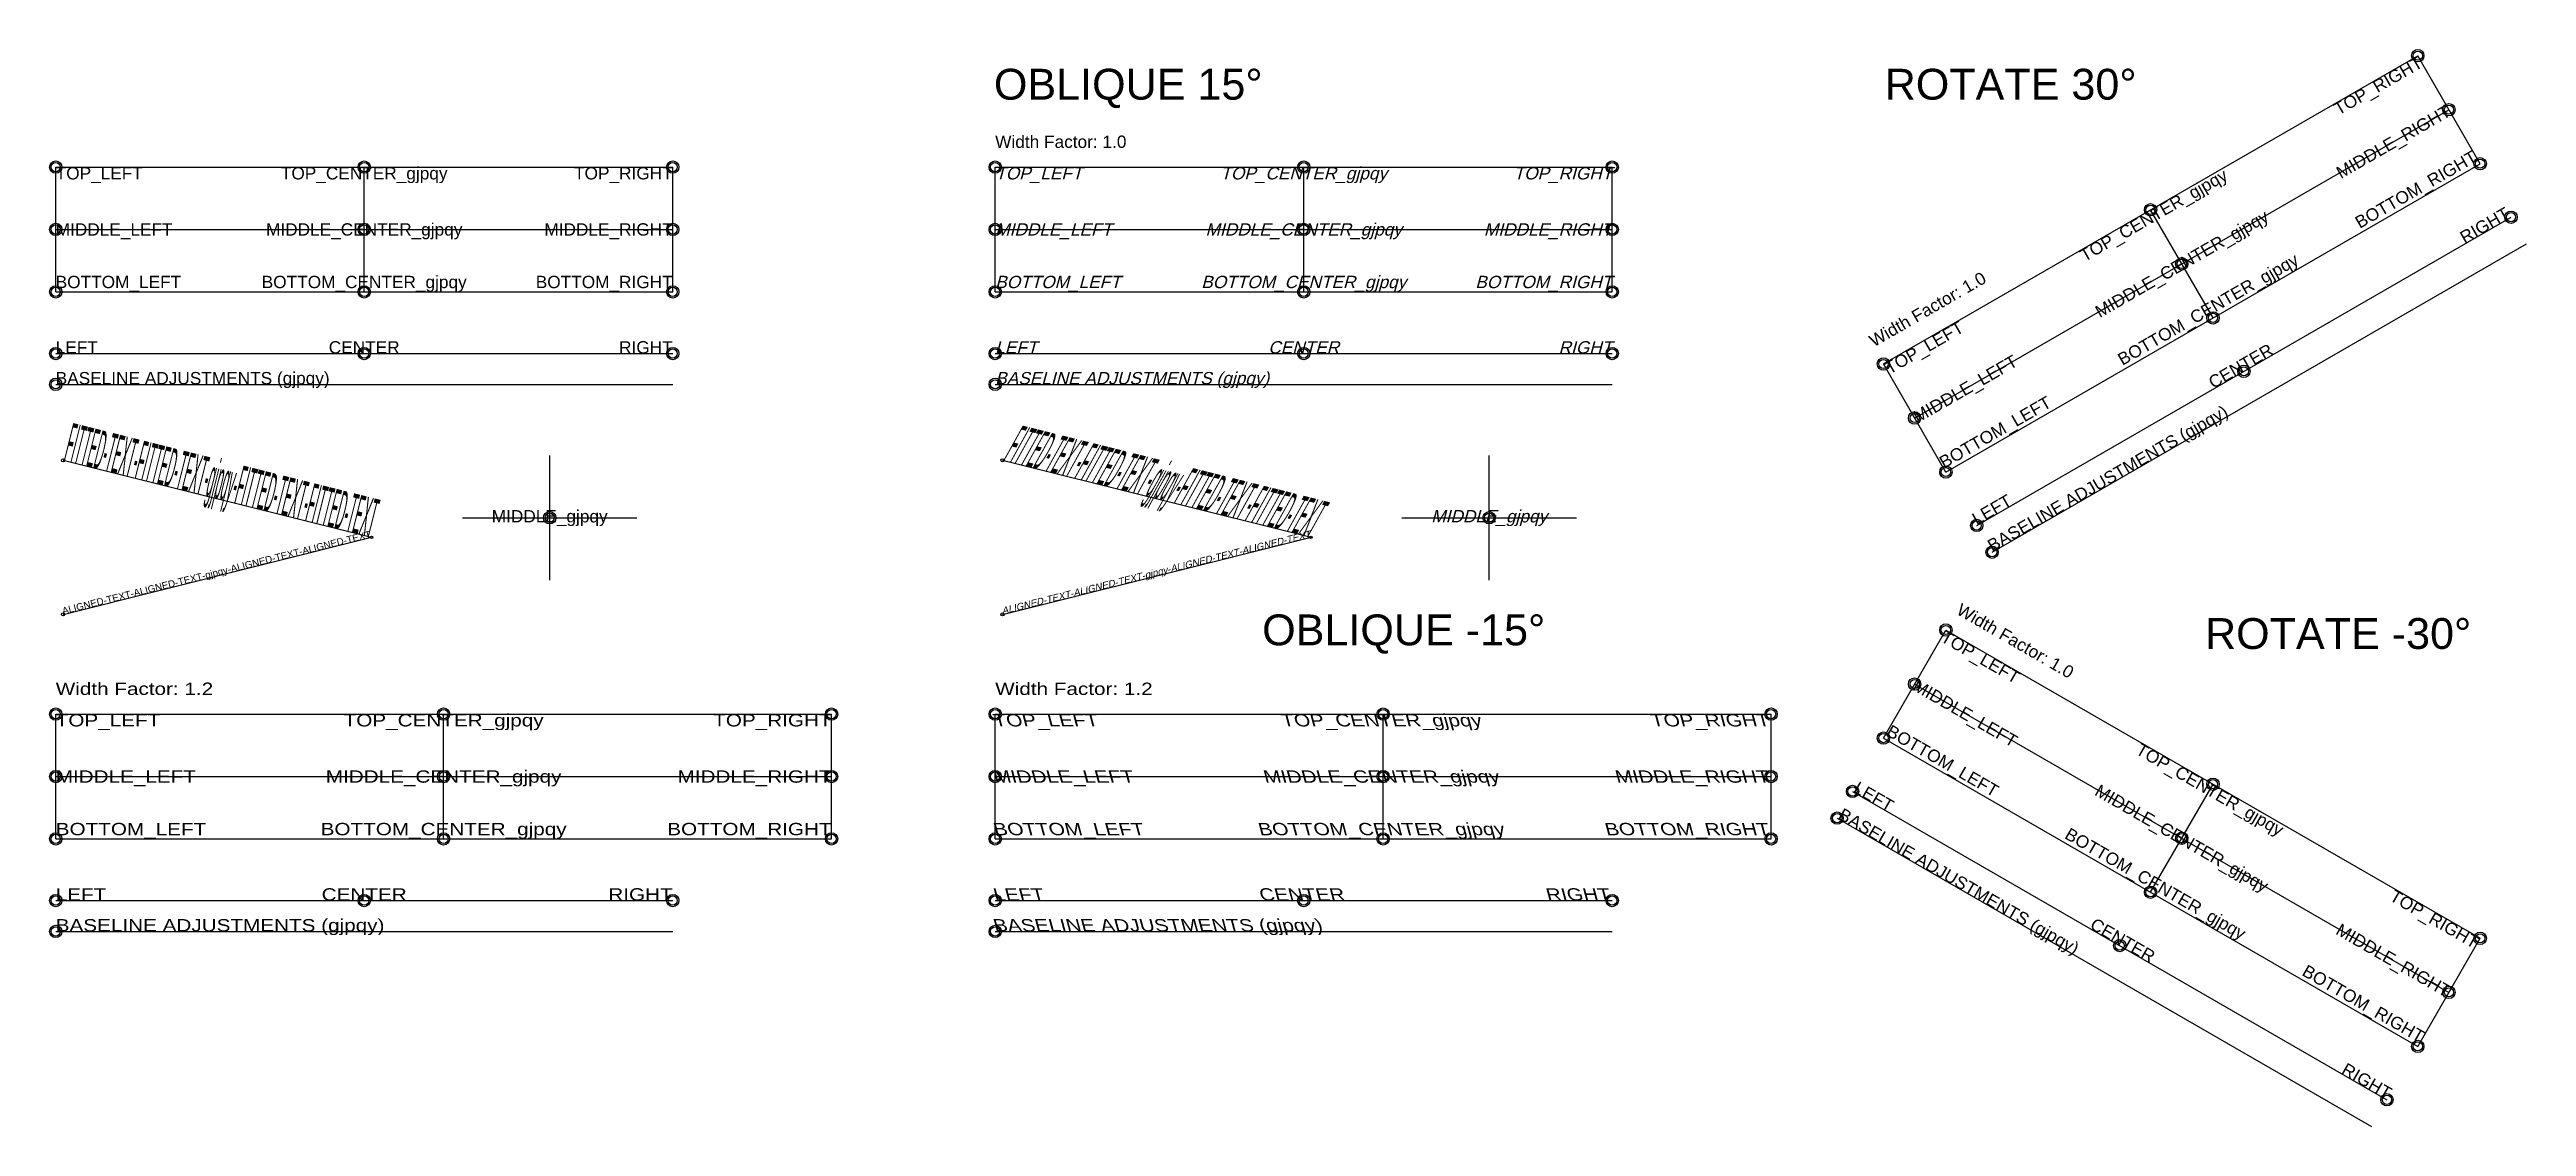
# Model space of a CAD drawing. Header units: metres. Extents: x -0.1 to 40, y -13.5 to 3.9.
import ezdxf
from ezdxf.enums import TextEntityAlignment as Align

# ---------------------------------------------------------------- set-up
doc = ezdxf.new("R2010")
doc.units = ezdxf.units.M
doc.layers.add('INSERT_POINTS', color=7, linetype='Continuous')
doc.styles.get("Standard").update_dxf_attribs({"font": 'arial.ttf'})

msp = doc.modelspace()

# ---------------------------------------------------------------- linework, layer by layer
at = {"color": 5}
for p, q in [((29.623, -1.17), (38.284, 3.83)), ((39.295, 2.078), (38.284, 3.83)), ((30.129, -2.046), (38.789, 2.954)), ((0, 0), (0, 2.023)), ((0, 2.023), (10, 2.023)), ((5, 0), (5, 2.023)), ((10, 0), (10, 2.023)), ((15.227, 0), (15.227, 2.023)), ((15.227, 2.023), (25.227, 2.023)), ((20.227, 0), (20.227, 2.023)), ((25.227, 0), (25.227, 2.023)), ((30.635, -2.922), (39.295, 2.078)), ((31.135, -3.789), (39.795, 1.211)), ((34.965, -0.422), (33.953, 1.33)), ((0, 1.012), (10, 1.012)), ((15.227, 1.012), (25.227, 1.012)), ((31.385, -4.222), (40.045, 0.778)), ((0, 0), (10, 0)), ((15.227, 0), (25.227, 0)), ((0, -1), (10, -1)), ((15.227, -1), (25.227, -1)), ((30.635, -2.922), (29.623, -1.17)), ((0, -1.5), (10, -1.5)), ((15.227, -1.5), (25.227, -1.5)), ((0.119, -2.731), (5.119, -3.981)), ((8.006, -4.675), (8.006, -2.652)), ((15.346, -2.731), (20.346, -3.981)), ((23.233, -4.675), (23.233, -2.652)), ((0.119, -5.231), (5.119, -3.981)), ((6.592, -3.664), (9.42, -3.664)), ((15.346, -5.231), (20.346, -3.981)), ((21.819, -3.664), (24.647, -3.664)), ((29.623, -7.236), (30.635, -5.484)), ((30.635, -5.484), (39.295, -10.484)), ((30.129, -6.36), (38.789, -11.36)), ((0, -8.872), (0, -6.848)), ((0, -6.848), (12.575, -6.848)), ((6.287, -8.872), (6.287, -6.848)), ((12.575, -8.872), (12.575, -6.848)), ((15.227, -8.872), (15.227, -6.848)), ((15.227, -6.848), (27.802, -6.848)), ((21.514, -8.872), (21.514, -6.848)), ((27.802, -8.872), (27.802, -6.848)), ((29.623, -7.236), (38.284, -12.236)), ((0, -7.86), (12.575, -7.86)), ((15.227, -7.86), (27.802, -7.86)), ((33.953, -9.736), (34.965, -7.984)), ((29.123, -8.102), (37.784, -13.102)), ((28.873, -8.535), (37.534, -13.535)), ((0, -8.872), (12.575, -8.872)), ((15.227, -8.872), (27.802, -8.872)), ((0, -9.872), (10, -9.872)), ((15.227, -9.872), (25.227, -9.872)), ((0, -10.372), (10, -10.372)), ((15.227, -10.372), (25.227, -10.372)), ((38.284, -12.236), (39.295, -10.484))]:
    msp.add_line(p, q, dxfattribs=at)
at = {"layer": 'INSERT_POINTS', "color": 1}
for centre, radius in [((38.284, 3.83), 0.1), ((38.789, 2.954), 0.1), ((0, 2.023), 0.1), ((5, 2.023), 0.1), ((10, 2.023), 0.1), ((15.227, 2.023), 0.1), ((20.227, 2.023), 0.1), ((25.227, 2.023), 0.1), ((39.295, 2.078), 0.1), ((33.953, 1.33), 0.1), ((39.795, 1.211), 0.1), ((0, 1.012), 0.1), ((5, 1.012), 0.1), ((10, 1.012), 0.1), ((15.227, 1.012), 0.1), ((20.227, 1.012), 0.1), ((25.227, 1.012), 0.1), ((34.459, 0.454), 0.1), ((0, 0), 0.1), ((5, 0), 0.1), ((10, 0), 0.1), ((15.227, 0), 0.1), ((20.227, 0), 0.1), ((25.227, 0), 0.1), ((34.965, -0.422), 0.1), ((0, -1), 0.1), ((5, -1), 0.1), ((10, -1), 0.1), ((15.227, -1), 0.1), ((20.227, -1), 0.1), ((25.227, -1), 0.1), ((29.623, -1.17), 0.1), ((35.465, -1.289), 0.1), ((0, -1.5), 0.1), ((15.227, -1.5), 0.1), ((30.129, -2.046), 0.1), ((0.119, -2.731), 0.025), ((15.346, -2.731), 0.025), ((30.635, -2.922), 0.1), ((8.006, -3.664), 0.1), ((23.233, -3.664), 0.1), ((31.135, -3.789), 0.1), ((31.385, -4.222), 0.1), ((0.119, -5.231), 0.025), ((15.346, -5.231), 0.025), ((30.635, -5.484), 0.1), ((30.129, -6.36), 0.1), ((0, -6.848), 0.1), ((6.287, -6.848), 0.1), ((12.575, -6.848), 0.1), ((15.227, -6.848), 0.1), ((21.514, -6.848), 0.1), ((27.802, -6.848), 0.1), ((29.623, -7.236), 0.1), ((0, -7.86), 0.1), ((6.287, -7.86), 0.1), ((12.575, -7.86), 0.1), ((15.227, -7.86), 0.1), ((21.514, -7.86), 0.1), ((27.802, -7.86), 0.1), ((29.123, -8.102), 0.1), ((34.965, -7.984), 0.1), ((0, -8.872), 0.1), ((6.287, -8.872), 0.1), ((12.575, -8.872), 0.1), ((15.227, -8.872), 0.1), ((21.514, -8.872), 0.1), ((27.802, -8.872), 0.1), ((28.873, -8.535), 0.1), ((34.459, -8.86), 0.1), ((0, -9.872), 0.1), ((5, -9.872), 0.1), ((10, -9.872), 0.1), ((15.227, -9.872), 0.1), ((20.227, -9.872), 0.1), ((25.227, -9.872), 0.1), ((33.953, -9.736), 0.1), ((0, -10.372), 0.1), ((15.227, -10.372), 0.1), ((39.295, -10.484), 0.1), ((33.453, -10.602), 0.1), ((38.789, -11.36), 0.1), ((38.284, -12.236), 0.1), ((37.784, -13.102), 0.1)]:
    msp.add_circle(centre, radius, dxfattribs=at)
at = {"layer": 'INSERT_POINTS', "color": 2}
for centre, radius in [((38.284, 3.83), 0.075), ((38.789, 2.954), 0.075), ((0, 2.023), 0.075), ((5, 2.023), 0.075), ((10, 2.023), 0.075), ((15.227, 2.023), 0.075), ((20.227, 2.023), 0.075), ((25.227, 2.023), 0.075), ((39.295, 2.078), 0.075), ((33.953, 1.33), 0.075), ((39.795, 1.211), 0.075), ((0, 1.012), 0.075), ((5, 1.012), 0.075), ((10, 1.012), 0.075), ((15.227, 1.012), 0.075), ((20.227, 1.012), 0.075), ((25.227, 1.012), 0.075), ((34.459, 0.454), 0.075), ((0, 0), 0.075), ((5, 0), 0.075), ((10, 0), 0.075), ((15.227, 0), 0.075), ((20.227, 0), 0.075), ((25.227, 0), 0.075), ((34.965, -0.422), 0.075), ((0, -1), 0.075), ((5, -1), 0.075), ((10, -1), 0.075), ((15.227, -1), 0.075), ((20.227, -1), 0.075), ((25.227, -1), 0.075), ((29.623, -1.17), 0.075), ((0, -1.5), 0.075), ((15.227, -1.5), 0.075), ((35.465, -1.289), 0.075), ((30.129, -2.046), 0.075), ((30.635, -2.922), 0.075), ((8.006, -3.664), 0.075), ((23.233, -3.664), 0.075), ((5.119, -3.981), 0.0187), ((5.119, -3.981), 0.0187), ((20.346, -3.981), 0.0187), ((20.346, -3.981), 0.0187), ((31.135, -3.789), 0.075), ((31.385, -4.222), 0.075), ((30.635, -5.484), 0.075), ((30.129, -6.36), 0.075), ((0, -6.848), 0.075), ((6.287, -6.848), 0.075), ((12.575, -6.848), 0.075), ((15.227, -6.848), 0.075), ((21.514, -6.848), 0.075), ((27.802, -6.848), 0.075), ((29.623, -7.236), 0.075), ((0, -7.86), 0.075), ((6.287, -7.86), 0.075), ((12.575, -7.86), 0.075), ((15.227, -7.86), 0.075), ((21.514, -7.86), 0.075), ((27.802, -7.86), 0.075), ((29.123, -8.102), 0.075), ((34.965, -7.984), 0.075), ((0, -8.872), 0.075), ((6.287, -8.872), 0.075), ((12.575, -8.872), 0.075), ((15.227, -8.872), 0.075), ((21.514, -8.872), 0.075), ((27.802, -8.872), 0.075), ((28.873, -8.535), 0.075), ((34.459, -8.86), 0.075), ((0, -9.872), 0.075), ((5, -9.872), 0.075), ((10, -9.872), 0.075), ((15.227, -9.872), 0.075), ((20.227, -9.872), 0.075), ((25.227, -9.872), 0.075), ((33.953, -9.736), 0.075), ((0, -10.372), 0.075), ((15.227, -10.372), 0.075), ((39.295, -10.484), 0.075), ((33.453, -10.602), 0.075), ((38.789, -11.36), 0.075), ((38.284, -12.236), 0.075), ((37.784, -13.102), 0.075)]:
    msp.add_circle(centre, radius, dxfattribs=at)

# ---------------------------------------------------------------- texts
at = {"color": 3}
for s, height, p in [('OBLIQUE 15°', 0.5, (15.206, 3.117)), ('ROTATE 30°', 0.5, (29.643, 3.117)), ('Width Factor: 1.0', 0.2, (15.227, 2.334)), ('LEFT', 0.2, (0, -1)), ('BASELINE ADJUSTMENTS (gjpqy)', 0.2, (0, -1.5)), ('OBLIQUE -15°', 0.5, (19.554, -5.732)), ('ROTATE -30°', 0.5, (34.835, -5.791))]:
    msp.add_text(s, height=height, dxfattribs=at).set_placement(p)
at = {"color": 2}
for rotation, p in [(30, (38.284, 3.83)), (330, (39.295, -10.484))]:
    msp.add_text('TOP_RIGHT', height=0.2, rotation=rotation, dxfattribs=at).set_placement(p, align=Align.TOP_RIGHT)
for rotation, p in [(30, (38.789, 2.954)), (330, (38.789, -11.36))]:
    msp.add_text('MIDDLE_RIGHT', height=0.2, rotation=rotation, dxfattribs=at).set_placement(p, align=Align.MIDDLE_RIGHT)
msp.add_text('TOP_LEFT', height=0.2, dxfattribs=at).set_placement((0, 2.023), align=Align.TOP_LEFT)
msp.add_text('TOP_CENTER_gjpqy', height=0.2, dxfattribs=at).set_placement((5, 2.023), align=Align.TOP_CENTER)
msp.add_text('TOP_RIGHT', height=0.2, dxfattribs=at).set_placement((10, 2.023), align=Align.TOP_RIGHT)
at = {"color": 2, "oblique": 15}
msp.add_text('TOP_LEFT', height=0.2, dxfattribs=at).set_placement((15.227, 2.023), align=Align.TOP_LEFT)
msp.add_text('TOP_CENTER_gjpqy', height=0.2, dxfattribs=at).set_placement((20.227, 2.023), align=Align.TOP_CENTER)
msp.add_text('TOP_RIGHT', height=0.2, dxfattribs=at).set_placement((25.227, 2.023), align=Align.TOP_RIGHT)
at = {"color": 2}
for rotation, p in [(30, (39.295, 2.078)), (330, (38.284, -12.236))]:
    msp.add_text('BOTTOM_RIGHT', height=0.2, rotation=rotation, dxfattribs=at).set_placement(p, align=Align.BOTTOM_RIGHT)
for rotation, p in [(30, (33.953, 1.33)), (330, (34.965, -7.984))]:
    msp.add_text('TOP_CENTER_gjpqy', height=0.2, rotation=rotation, dxfattribs=at).set_placement(p, align=Align.TOP_CENTER)
for rotation, p in [(30, (34.459, 0.454)), (330, (34.459, -8.86))]:
    msp.add_text('MIDDLE_CENTER_gjpqy', height=0.2, rotation=rotation, dxfattribs=at).set_placement(p, align=Align.MIDDLE_CENTER)
at = {"color": 3}
for rotation, p in [(30, (39.795, 1.211)), (330, (37.784, -13.102))]:
    msp.add_text('RIGHT', height=0.2, rotation=rotation, dxfattribs=at).set_placement(p, align=Align.RIGHT)
at = {"color": 2}
msp.add_text('MIDDLE_LEFT', height=0.2, dxfattribs=at).set_placement((0, 1.012), align=Align.MIDDLE_LEFT)
msp.add_text('MIDDLE_CENTER_gjpqy', height=0.2, dxfattribs=at).set_placement((5, 1.012), align=Align.MIDDLE_CENTER)
msp.add_text('MIDDLE_RIGHT', height=0.2, dxfattribs=at).set_placement((10, 1.012), align=Align.MIDDLE_RIGHT)
at = {"color": 2, "oblique": 15}
msp.add_text('MIDDLE_LEFT', height=0.2, dxfattribs=at).set_placement((15.227, 1.012), align=Align.MIDDLE_LEFT)
msp.add_text('MIDDLE_CENTER_gjpqy', height=0.2, dxfattribs=at).set_placement((20.227, 1.012), align=Align.MIDDLE_CENTER)
msp.add_text('MIDDLE_RIGHT', height=0.2, dxfattribs=at).set_placement((25.227, 1.012), align=Align.MIDDLE_RIGHT)
at = {"color": 2}
for rotation, p in [(30, (34.965, -0.422)), (330, (33.953, -9.736))]:
    msp.add_text('BOTTOM_CENTER_gjpqy', height=0.2, rotation=rotation, dxfattribs=at).set_placement(p, align=Align.BOTTOM_CENTER)
msp.add_text('BOTTOM_LEFT', height=0.2, dxfattribs=at).set_placement((0, 0), align=Align.BOTTOM_LEFT)
msp.add_text('BOTTOM_CENTER_gjpqy', height=0.2, dxfattribs=at).set_placement((5, 0), align=Align.BOTTOM_CENTER)
msp.add_text('BOTTOM_RIGHT', height=0.2, dxfattribs=at).set_placement((10, 0), align=Align.BOTTOM_RIGHT)
at = {"color": 2, "oblique": 15}
msp.add_text('BOTTOM_LEFT', height=0.2, dxfattribs=at).set_placement((15.227, 0), align=Align.BOTTOM_LEFT)
msp.add_text('BOTTOM_CENTER_gjpqy', height=0.2, dxfattribs=at).set_placement((20.227, 0), align=Align.BOTTOM_CENTER)
msp.add_text('BOTTOM_RIGHT', height=0.2, dxfattribs=at).set_placement((25.227, 0), align=Align.BOTTOM_RIGHT)
at = {"color": 3}
for s, rotation, p in [('Width Factor: 1.0', 30, (29.468, -0.901)), ('BASELINE ADJUSTMENTS (gjpqy)', 30, (31.385, -4.222)), ('LEFT', 30, (31.135, -3.789)), ('Width Factor: 1.0', 330, (30.791, -5.215)), ('LEFT', 330, (29.123, -8.102)), ('BASELINE ADJUSTMENTS (gjpqy)', 330, (28.873, -8.535))]:
    msp.add_text(s, height=0.2, rotation=rotation, dxfattribs=at).set_placement(p)
msp.add_text('CENTER', height=0.2, dxfattribs=at).set_placement((5, -1), align=Align.CENTER)
msp.add_text('RIGHT', height=0.2, dxfattribs=at).set_placement((10, -1), align=Align.RIGHT)
at = {"color": 3, "oblique": 15}
for s, p in [('LEFT', (15.227, -1)), ('BASELINE ADJUSTMENTS (gjpqy)', (15.227, -1.5))]:
    msp.add_text(s, height=0.2, dxfattribs=at).set_placement(p)
msp.add_text('CENTER', height=0.2, dxfattribs=at).set_placement((20.227, -1), align=Align.CENTER)
msp.add_text('RIGHT', height=0.2, dxfattribs=at).set_placement((25.227, -1), align=Align.RIGHT)
at = {"color": 2}
for rotation, p in [(30, (29.623, -1.17)), (330, (30.635, -5.484))]:
    msp.add_text('TOP_LEFT', height=0.2, rotation=rotation, dxfattribs=at).set_placement(p, align=Align.TOP_LEFT)
for rotation, p in [(30, (30.129, -2.046)), (330, (30.129, -6.36))]:
    msp.add_text('MIDDLE_LEFT', height=0.2, rotation=rotation, dxfattribs=at).set_placement(p, align=Align.MIDDLE_LEFT)
at = {"color": 3}
for rotation, p in [(30, (35.465, -1.289)), (330, (33.453, -10.602))]:
    msp.add_text('CENTER', height=0.2, rotation=rotation, dxfattribs=at).set_placement(p, align=Align.CENTER)
at = {"color": 2}
for rotation, p in [(30, (30.635, -2.922)), (330, (29.623, -7.236))]:
    msp.add_text('BOTTOM_LEFT', height=0.2, rotation=rotation, dxfattribs=at).set_placement(p, align=Align.BOTTOM_LEFT)
at = {"color": 3, "width": 0.201757}
msp.add_text('FITTED-TEXT-FITTED-TEXT-gjpqy-FITTED-TEXT-FITTED-TEXT', height=0.625, rotation=345.9638, dxfattribs=at).set_placement((0.119, -2.731), (5.119, -3.981), align=Align.FIT)
at = {"color": 3, "oblique": 15, "width": 0.201757}
msp.add_text('FITTED-TEXT-FITTED-TEXT-gjpqy-FITTED-TEXT-FITTED-TEXT', height=0.625, rotation=345.9638, dxfattribs=at).set_placement((15.346, -2.731), (20.346, -3.981), align=Align.FIT)
at = {"color": 3}
msp.add_text('MIDDLE_gjpqy', height=0.2, dxfattribs=at).set_placement((8.006, -3.664), align=Align.MIDDLE)
at = {"color": 3, "oblique": 15}
msp.add_text('MIDDLE_gjpqy', height=0.2, dxfattribs=at).set_placement((23.233, -3.664), align=Align.MIDDLE)
at = {"color": 3}
msp.add_text('ALIGNED-TEXT-ALIGNED-TEXT-gjpqy-ALIGNED-TEXT-ALIGNED-TEXT', height=0.11243, rotation=14.0362, dxfattribs=at).set_placement((0.119, -5.231), (5.119, -3.981), align=Align.ALIGNED)
at = {"color": 3, "oblique": 15}
msp.add_text('ALIGNED-TEXT-ALIGNED-TEXT-gjpqy-ALIGNED-TEXT-ALIGNED-TEXT', height=0.11243, rotation=14.0362, dxfattribs=at).set_placement((15.346, -5.231), (20.346, -3.981), align=Align.ALIGNED)
at = {"color": 3, "width": 1.2}
for s, p in [('Width Factor: 1.2', (0, -6.537)), ('Width Factor: 1.2', (15.227, -6.537)), ('LEFT', (0, -9.872)), ('BASELINE ADJUSTMENTS (gjpqy)', (0, -10.372))]:
    msp.add_text(s, height=0.2, dxfattribs=at).set_placement(p)
at = {"color": 2, "width": 1.2}
msp.add_text('TOP_LEFT', height=0.2, dxfattribs=at).set_placement((0, -6.848), align=Align.TOP_LEFT)
msp.add_text('TOP_CENTER_gjpqy', height=0.2, dxfattribs=at).set_placement((6.287, -6.848), align=Align.TOP_CENTER)
msp.add_text('TOP_RIGHT', height=0.2, dxfattribs=at).set_placement((12.575, -6.848), align=Align.TOP_RIGHT)
at = {"color": 2, "oblique": -15, "width": 1.2}
msp.add_text('TOP_LEFT', height=0.2, dxfattribs=at).set_placement((15.227, -6.848), align=Align.TOP_LEFT)
msp.add_text('TOP_CENTER_gjpqy', height=0.2, dxfattribs=at).set_placement((21.514, -6.848), align=Align.TOP_CENTER)
msp.add_text('TOP_RIGHT', height=0.2, dxfattribs=at).set_placement((27.802, -6.848), align=Align.TOP_RIGHT)
at = {"color": 2, "width": 1.2}
msp.add_text('MIDDLE_LEFT', height=0.2, dxfattribs=at).set_placement((0, -7.86), align=Align.MIDDLE_LEFT)
msp.add_text('MIDDLE_CENTER_gjpqy', height=0.2, dxfattribs=at).set_placement((6.287, -7.86), align=Align.MIDDLE_CENTER)
msp.add_text('MIDDLE_RIGHT', height=0.2, dxfattribs=at).set_placement((12.575, -7.86), align=Align.MIDDLE_RIGHT)
at = {"color": 2, "oblique": -15, "width": 1.2}
msp.add_text('MIDDLE_LEFT', height=0.2, dxfattribs=at).set_placement((15.227, -7.86), align=Align.MIDDLE_LEFT)
msp.add_text('MIDDLE_CENTER_gjpqy', height=0.2, dxfattribs=at).set_placement((21.514, -7.86), align=Align.MIDDLE_CENTER)
msp.add_text('MIDDLE_RIGHT', height=0.2, dxfattribs=at).set_placement((27.802, -7.86), align=Align.MIDDLE_RIGHT)
at = {"color": 2, "width": 1.2}
msp.add_text('BOTTOM_LEFT', height=0.2, dxfattribs=at).set_placement((0, -8.872), align=Align.BOTTOM_LEFT)
msp.add_text('BOTTOM_CENTER_gjpqy', height=0.2, dxfattribs=at).set_placement((6.287, -8.872), align=Align.BOTTOM_CENTER)
msp.add_text('BOTTOM_RIGHT', height=0.2, dxfattribs=at).set_placement((12.575, -8.872), align=Align.BOTTOM_RIGHT)
at = {"color": 2, "oblique": -15, "width": 1.2}
msp.add_text('BOTTOM_LEFT', height=0.2, dxfattribs=at).set_placement((15.227, -8.872), align=Align.BOTTOM_LEFT)
msp.add_text('BOTTOM_CENTER_gjpqy', height=0.2, dxfattribs=at).set_placement((21.514, -8.872), align=Align.BOTTOM_CENTER)
msp.add_text('BOTTOM_RIGHT', height=0.2, dxfattribs=at).set_placement((27.802, -8.872), align=Align.BOTTOM_RIGHT)
at = {"color": 3, "width": 1.2}
msp.add_text('CENTER', height=0.2, dxfattribs=at).set_placement((5, -9.872), align=Align.CENTER)
msp.add_text('RIGHT', height=0.2, dxfattribs=at).set_placement((10, -9.872), align=Align.RIGHT)
at = {"color": 3, "oblique": -15, "width": 1.2}
for s, p in [('LEFT', (15.227, -9.872)), ('BASELINE ADJUSTMENTS (gjpqy)', (15.227, -10.372))]:
    msp.add_text(s, height=0.2, dxfattribs=at).set_placement(p)
msp.add_text('CENTER', height=0.2, dxfattribs=at).set_placement((20.227, -9.872), align=Align.CENTER)
msp.add_text('RIGHT', height=0.2, dxfattribs=at).set_placement((25.227, -9.872), align=Align.RIGHT)

doc.saveas('drawing.dxf')
